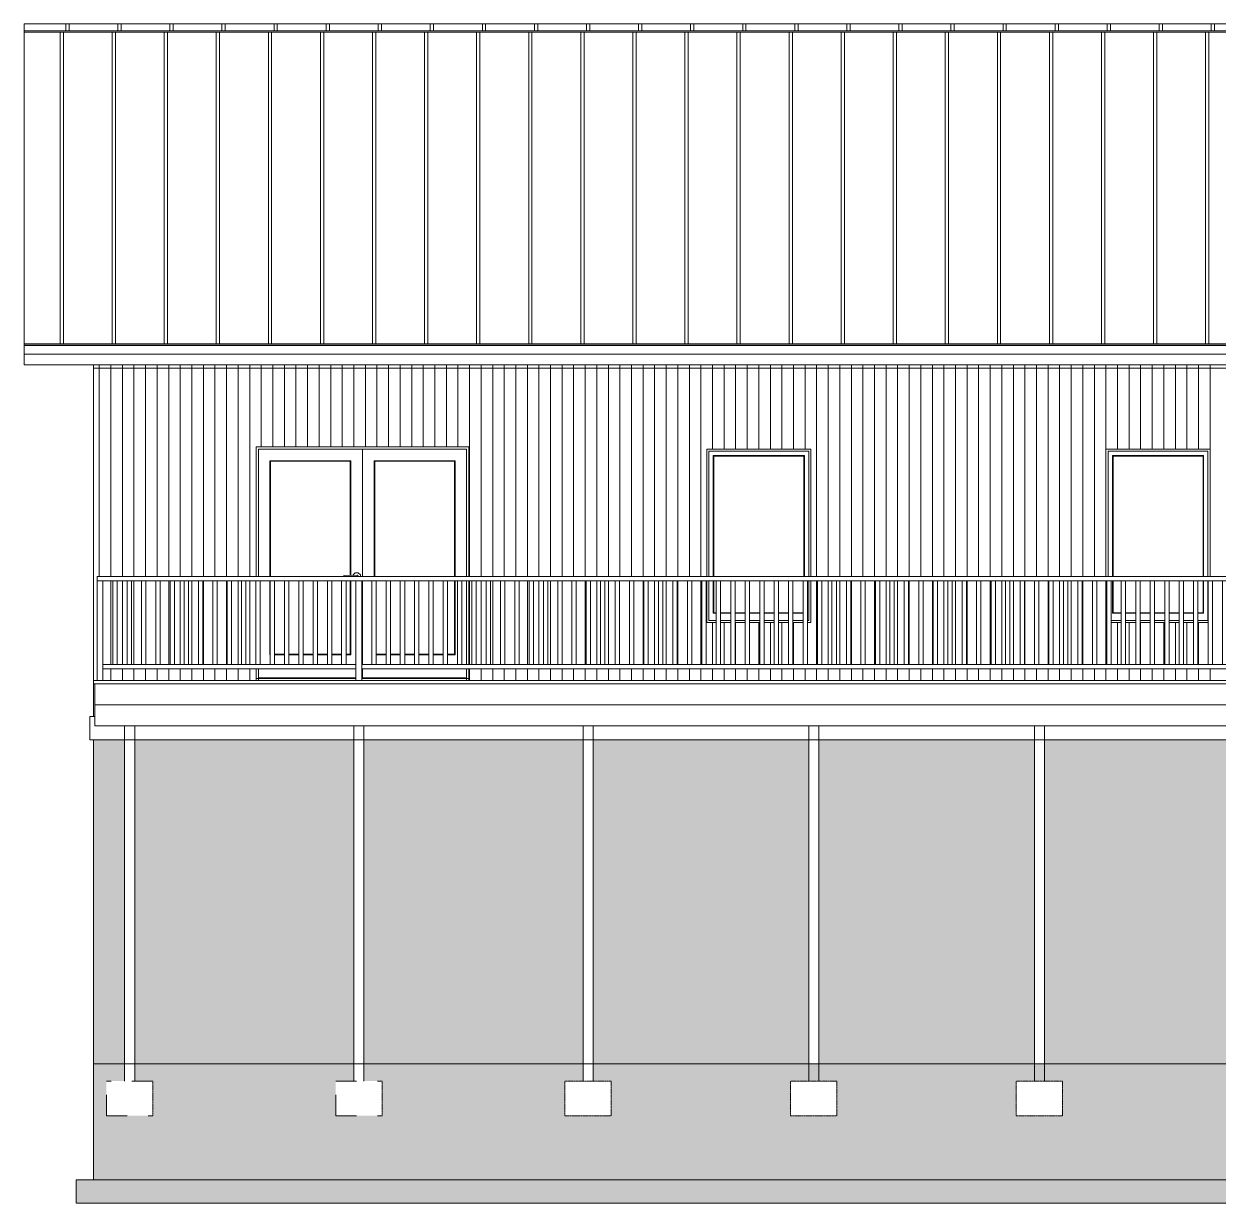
# Model space of a CAD drawing. Header units: inches. Extents: x 99 to 15695, y -7208 to 2559.
# Drawn here: x 11809.2 to 12222.1, y -3884.5 to -3476.8 of the extents above; entities that cross this region are included whole.
import ezdxf

# ---------------------------------------------------------------- set-up
doc = ezdxf.new("R2010")
doc.units = ezdxf.units.IN
doc.header["$LTSCALE"] = 96
doc.header["$MEASUREMENT"] = 0
doc.linetypes.add('Dash', pattern=[0.225, 0.15, -0.075])
doc.linetypes.add('Dot', pattern=[0.15, 0.075, -0.075])
doc.layers.add('Common', color=4, linetype='Continuous', lineweight=5)
doc.layers.add('Section', color=6, linetype='Continuous', lineweight=20)
doc.layers.add('Hatch', color=7, linetype='Continuous', lineweight=0, true_color=0x919191)
pattern_1 = [(95, (0, 0), (27.5776, 23.140354), [3.75, -41.25]), (40, (0, 0), (-31.49961, 21.68841), [3, -33]), (145.45144, (2.298, 1.93), (-3.92201, 44.82876), [3.18701, -35.05711]), (91.1842, (-7.07, 7.07), (43.58467, 31.88069), [5.625, -61.875]), (141.63564, (-3.44, 9.73), (-1.395, 67.48558), [4.78052, -52.58569]), (36.18416, (-7.07, 7.07), (-1.395, 67.48558), [4.5, -49.5]), (66, (-1.768, 8.84), (35.33858, 6.869124), [3.75, -41.25]), (11, (-1.768, 8.84), (-17.03543, 34.24042), [3, -33]), (116.45144, (1.177, 9.41), (18.30315, 41.109545), [3.18701, -35.05711]), (82.5, (0, 0), (-11.339659, 12.199491), [0, -32.6, 0, -33.5, 0, -33.125]), (52.5, (0, 0), (-4.643647, 23.245472), [0, -19.1, 0, -31.85, 0, -12.625]), (12.5, (-7.884, -7.884), (19.670908, 18.076038), [0, -12.5, 0, -39, 0, -51.75]), (2.5, (-11.42, -11.42), (17.0795, 24.15799), [0, -16.25, 0, -25.9, 0, -36.75])]

# ---------------------------------------------------------------- blocks, each defined once
blk = doc.blocks.new('*U270')
at = {"layer": 'Common', "linetype": 'Continuous', "transparency": 33554687}
for p, q in [((-0.75, -14.5), (-0.75, 14.5)), ((0.75, 14.5), (0.75, -14.5))]:
    blk.add_line(p, q, dxfattribs=at)
blk = doc.blocks.new('*U271')
at = {"layer": 'Common', "color": 0, "linetype": 'ByBlock', "lineweight": -2, "transparency": 16777216}
for p in [(0, 0), (5, 0), (10, 0), (15, 0), (20, 0), (25, 0), (30, 0), (35, 0), (40, 0), (45, 0), (50, 0), (55, 0), (60, 0), (65, 0), (70, 0), (75, 0), (80, 0), (85, 0), (90, 0), (95, 0), (100, 0), (105, 0), (110, 0), (115, 0), (120, 0), (125, 0), (130, 0), (135, 0), (140, 0), (145, 0), (150, 0), (155, 0), (160, 0), (165, 0), (170, 0), (175, 0), (180, 0), (185, 0), (190, 0), (195, 0), (200, 0), (205, 0), (210, 0), (215, 0), (220, 0), (225, 0), (230, 0), (235, 0), (240, 0), (245, 0), (250, 0), (255, 0), (260, 0), (265, 0), (270, 0), (275, 0), (280, 0), (285, 0), (290, 0), (295, 0), (300, 0), (305, 0), (310, 0), (315, 0), (320, 0), (325, 0), (330, 0), (335, 0), (340, 0), (345, 0), (350, 0), (355, 0), (360, 0), (365, 0), (370, 0), (375, 0), (380, 0), (385, 0), (390, 0), (395, 0), (400, 0), (405, 0), (410, 0), (415, 0), (420, 0), (425, 0), (430, 0), (435, 0), (440, 0), (445, 0), (450, 0), (455, 0), (460, 0), (465, 0), (470, 0), (475, 0), (480, 0), (485, 0), (490, 0), (495, 0)]:
    blk.add_blockref('*U270', p, dxfattribs=at)
blk = doc.blocks.new('*U280')
at = {"layer": 'Hatch', "linetype": 'Continuous', "lineweight": 0, "transparency": 33554687}
for p, q in [((0.42, 55.28), (0.42, 52.89)), ((1.55, 55.28), (1.55, 52.89)), ((-1.55, 52.43), (-1.55, -55.28)), ((-0.42, 52.43), (-0.42, -55.28))]:
    blk.add_line(p, q, dxfattribs=at)
blk = doc.blocks.new('*U281')
at = {"layer": 'Common', "color": 0, "linetype": 'ByBlock', "lineweight": -2, "transparency": 16777216}
for p in [(-1224, 0), (-1206, 0), (-1188, 0), (-1170, 0), (-1152, 0), (-1134, 0), (-1116, 0), (-1098, 0), (-1080, 0), (-1062, 0), (-1044, 0), (-1026, 0), (-1008, 0), (-990, 0), (-972, 0), (-954, 0), (-936, 0), (-918, 0), (-900, 0), (-882, 0), (-864, 0), (-846, 0), (-828, 0)]:
    blk.add_blockref('*U280', p, dxfattribs=at)

msp = doc.modelspace()

# ---------------------------------------------------------------- hatches: boundary and pattern name
at = {"layer": 'Hatch'}
h = msp.add_hatch(dxfattribs=at)
h.set_pattern_fill('AR-CONC', color=256, scale=5, angle=45)
h.set_pattern_definition(pattern_1)
h.paths.add_polyline_path([(11844.03, -3724.32), (11833.28, -3724.32), (11833.28, -3836.32), (11844.03, -3836.32)])
h.paths.add_polyline_path([(11923.28, -3724.32), (11847.53, -3724.32), (11847.53, -3836.32), (11923.28, -3836.32)])
h.paths.add_polyline_path([(12002.53, -3724.32), (11926.78, -3724.32), (11926.78, -3836.32), (12002.53, -3836.32)])
h.paths.add_polyline_path([(12527.03, -3724.32), (12469.03, -3724.32), (12469.03, -3836.32), (12527.03, -3836.32)])
h.paths.add_polyline_path([(12588.53, -3724.32), (12530.53, -3724.32), (12530.53, -3836.32), (12588.53, -3836.32)])
h.paths.add_polyline_path([(13033.28, -3724.32), (12592.03, -3724.32), (12592.03, -3836.32), (13033.28, -3836.32)])
h.paths.add_polyline_path([(12080.53, -3836.32), (12080.53, -3724.32), (12006.03, -3724.32), (12006.03, -3836.32)])
h.paths.add_polyline_path([(12158.53, -3836.32), (12158.53, -3724.32), (12084.03, -3724.32), (12084.03, -3836.32)])
h.paths.add_polyline_path([(12236.53, -3836.32), (12236.53, -3724.32), (12162.03, -3724.32), (12162.03, -3836.32)])
h.paths.add_polyline_path([(12314.53, -3836.32), (12314.53, -3724.32), (12240.03, -3724.32), (12240.03, -3836.32)])
h.paths.add_polyline_path([(12392.53, -3836.32), (12392.53, -3724.32), (12318.03, -3724.32), (12318.03, -3836.32)])
h.paths.add_polyline_path([(12396.03, -3724.32), (12396.03, -3836.32), (12465.53, -3836.32), (12465.53, -3724.32)])
h = msp.add_hatch(dxfattribs=at)
h.set_pattern_fill('AR-CONC', color=256, scale=5, angle=45)
h.set_pattern_definition(pattern_1)
h.paths.add_polyline_path([(13039.28, -3876.5), (13033.28, -3876.5), (11833.28, -3876.5), (11827.28, -3876.5), (11827.28, -3884.5), (13039.28, -3884.5)])
h.paths.add_polyline_path([(12230.28, -3854.32), (12230.28, -3842.32), (12246.28, -3842.32), (12246.28, -3854.32)], flags=16)
h.paths.add_polyline_path([(12324.28, -3854.32), (12308.28, -3854.32), (12308.28, -3842.32), (12324.28, -3842.32)], flags=16)
h.paths.add_polyline_path([(12402.28, -3854.32), (12386.28, -3854.32), (12386.28, -3842.32), (12402.28, -3842.32)], flags=16)
h.paths.add_polyline_path([(12152.28, -3842.32), (12168.28, -3842.32), (12168.28, -3854.32), (12152.28, -3854.32)], flags=16)
h.paths.add_polyline_path([(12090.28, -3842.32), (12090.28, -3854.32), (12074.28, -3854.32), (12074.28, -3842.32)], flags=16)
h.paths.add_polyline_path([(13033.28, -3836.32), (12592.03, -3836.32), (12592.03, -3842.32), (12598.28, -3842.32), (12598.28, -3854.32), (12582.28, -3854.32), (12582.28, -3842.32), (12588.53, -3842.32), (12588.53, -3836.32), (12530.53, -3836.32), (12530.53, -3842.32), (12536.78, -3842.32), (12536.78, -3854.32), (12520.78, -3854.32), (12520.78, -3842.32), (12527.03, -3842.32), (12527.03, -3836.32), (12469.03, -3836.32), (12469.03, -3842.32), (12475.28, -3842.32), (12475.28, -3854.32), (12459.28, -3854.32), (12459.28, -3842.32), (12465.53, -3842.32), (12465.53, -3836.32), (12006.03, -3836.32), (12006.03, -3842.32), (12012.28, -3842.32), (12012.28, -3854.32), (11996.28, -3854.32), (11996.28, -3842.32), (12002.53, -3842.32), (12002.53, -3836.32), (11926.78, -3836.32), (11926.78, -3842.32), (11933.03, -3842.32), (11933.03, -3854.32), (11917.03, -3854.32), (11917.03, -3842.32), (11923.28, -3842.32), (11923.28, -3836.32), (11847.53, -3836.32), (11847.53, -3842.32), (11853.78, -3842.32), (11853.78, -3854.32), (11837.78, -3854.32), (11837.78, -3842.32), (11844.03, -3842.32), (11844.03, -3836.32), (11833.28, -3836.32), (11833.28, -3876.5), (13033.28, -3876.5)])

# ---------------------------------------------------------------- linework, layer by layer
at = {"layer": 'Common', "linetype": 'Continuous', "transparency": 33554687}
for p, q in [((13057.28, -3479.2), (11809.28, -3479.2)), ((13057.28, -3479.66), (11809.28, -3479.66)), ((11809.23, -3587.37), (13057.33, -3587.37)), ((13057.28, -3587.49), (11809.28, -3587.49)), ((11889.53, -3667.82), (11889.53, -3623.07)), ((11889.53, -3623.07), (11889.53, -3667.82)), ((11963.03, -3623.07), (11889.53, -3623.07)), ((11963.03, -3623.07), (11889.53, -3623.07)), ((11890.28, -3623.82), (11890.28, -3667.82)), ((11890.28, -3623.82), (11962.28, -3623.82)), ((11926.28, -3667.82), (11926.28, -3623.82)), ((11926.28, -3623.82), (11926.28, -3667.82)), ((11962.28, -3623.82), (11962.28, -3667.82)), ((11963.03, -3623.07), (11963.03, -3667.82)), ((11963.03, -3623.07), (11963.03, -3667.82)), ((12045.28, -3623.82), (12081.28, -3623.82)), ((12081.28, -3623.82), (12045.28, -3623.82)), ((12045.28, -3667.82), (12045.28, -3623.82)), ((12045.28, -3667.82), (12045.28, -3623.82)), ((12046.03, -3624.57), (12080.53, -3624.57)), ((12046.03, -3667.82), (12046.03, -3624.57)), ((12080.53, -3667.82), (12080.53, -3624.57)), ((12081.28, -3623.82), (12081.28, -3667.82)), ((12081.28, -3667.82), (12081.28, -3623.82)), ((12183.28, -3623.82), (12183.28, -3667.82)), ((12183.28, -3623.82), (12219.28, -3623.82)), ((12219.28, -3623.82), (12183.28, -3623.82)), ((12183.28, -3667.82), (12183.28, -3623.82)), ((12218.53, -3624.57), (12184.03, -3624.57)), ((12184.03, -3667.82), (12184.03, -3624.57)), ((12218.53, -3624.57), (12218.53, -3667.82)), ((12219.28, -3623.82), (12219.28, -3667.82)), ((12219.28, -3667.82), (12219.28, -3623.82)), ((11922.28, -3627.82), (11894.28, -3627.82)), ((11894.28, -3627.82), (11894.5, -3628.04)), ((11894.28, -3667.82), (11894.28, -3627.82)), ((11894.5, -3667.82), (11894.5, -3628.04)), ((11894.5, -3628.04), (11922.06, -3628.04)), ((11922.06, -3628.04), (11922.28, -3627.82)), ((11922.06, -3628.04), (11922.06, -3667.42)), ((11922.28, -3627.82), (11922.28, -3667.42)), ((11930.28, -3667.82), (11930.28, -3627.82)), ((11930.5, -3628.04), (11930.28, -3627.82)), ((11930.28, -3627.82), (11958.28, -3627.82)), ((11930.5, -3667.82), (11930.5, -3628.04)), ((11930.5, -3628.04), (11958.06, -3628.04)), ((11958.06, -3628.04), (11958.28, -3627.82)), ((11958.06, -3628.04), (11958.06, -3667.82)), ((11958.28, -3627.82), (11958.28, -3667.82)), ((12047.53, -3626.07), (12047.53, -3667.82)), ((12047.53, -3626.07), (12079.03, -3626.07)), ((12047.53, -3626.07), (12047.72, -3626.26)), ((12047.72, -3626.26), (12078.84, -3626.26)), ((12047.72, -3667.82), (12047.72, -3626.26)), ((12078.84, -3626.26), (12079.03, -3626.07)), ((12078.84, -3626.26), (12078.84, -3667.82)), ((12079.03, -3626.07), (12079.03, -3667.82)), ((12185.53, -3626.07), (12217.03, -3626.07)), ((12185.53, -3626.07), (12185.72, -3626.26)), ((12185.53, -3626.07), (12185.53, -3667.82)), ((12185.72, -3626.26), (12216.84, -3626.26)), ((12185.72, -3667.82), (12185.72, -3626.26)), ((12217.03, -3626.07), (12216.84, -3626.26)), ((12216.84, -3626.26), (12216.84, -3667.82)), ((12217.03, -3626.07), (12217.03, -3667.82)), ((11834.53, -3667.82), (11834.53, -3703.82)), ((11834.53, -3667.82), (12015.53, -3667.82)), ((12015.53, -3669.32), (11834.53, -3669.32)), ((11836.53, -3703.82), (11836.53, -3669.32)), ((11839.97, -3669.32), (11839.97, -3698.32)), ((11841.47, -3698.32), (11841.47, -3669.32)), ((11844.92, -3669.32), (11844.92, -3698.32)), ((11846.42, -3669.32), (11846.42, -3698.32)), ((11849.86, -3669.32), (11849.86, -3698.32)), ((11851.36, -3698.32), (11851.36, -3669.32)), ((11854.81, -3669.32), (11854.81, -3698.32)), ((11856.31, -3669.32), (11856.31, -3698.32)), ((11859.75, -3669.32), (11859.75, -3698.32)), ((11861.25, -3669.32), (11861.25, -3698.32)), ((11864.69, -3698.32), (11864.69, -3669.32)), ((11866.19, -3669.32), (11866.19, -3698.32)), ((11869.64, -3698.32), (11869.64, -3669.32)), ((11871.14, -3669.32), (11871.14, -3698.32)), ((11874.58, -3669.32), (11874.58, -3698.32)), ((11876.08, -3698.32), (11876.08, -3669.32)), ((11879.53, -3669.32), (11879.53, -3698.32)), ((11881.03, -3698.32), (11881.03, -3669.32)), ((11884.47, -3698.32), (11884.47, -3669.32)), ((11885.97, -3669.32), (11885.97, -3698.32)), ((11889.42, -3669.32), (11889.42, -3698.32)), ((11890.92, -3669.32), (11890.92, -3698.32)), ((11894.28, -3669.32), (11894.28, -3694.95)), ((11894.36, -3669.32), (11894.36, -3698.32)), ((11895.86, -3698.32), (11895.86, -3669.32)), ((11899.31, -3669.32), (11899.31, -3698.32)), ((11900.81, -3669.32), (11900.81, -3698.32)), ((11904.25, -3669.32), (11904.25, -3698.32)), ((11905.75, -3669.32), (11905.75, -3698.32)), ((11909.19, -3698.32), (11909.19, -3669.32)), ((11910.69, -3698.32), (11910.69, -3669.32)), ((11914.14, -3698.32), (11914.14, -3669.32)), ((11915.64, -3669.32), (11915.64, -3698.32)), ((11919.08, -3698.32), (11919.08, -3669.32)), ((11924.47, -3667.36), (11919.82, -3667.48)), ((11919.82, -3667.48), (11919.82, -3667.82)), ((11920.58, -3698.32), (11920.58, -3669.32)), ((11922.06, -3669.32), (11922.06, -3694.73)), ((11922.28, -3669.32), (11922.28, -3694.95)), ((11923.75, -3666.55), (11923.01, -3667.29)), ((11923.01, -3667.4), (11923.01, -3667.29)), ((11923.75, -3666.55), (11924.8, -3666.55)), ((11924.03, -3669.32), (11924.03, -3703.82)), ((11924.74, -3667.63), (11924.47, -3667.36)), ((11924.74, -3667.82), (11924.74, -3667.63)), ((11925.55, -3667.29), (11924.8, -3666.55)), ((11925.55, -3667.29), (11925.55, -3667.82)), ((11926.03, -3669.32), (11926.03, -3703.82)), ((11926.28, -3698.32), (11926.28, -3669.32)), ((11926.28, -3698.32), (11926.28, -3669.32)), ((11929.47, -3698.32), (11929.47, -3669.32)), ((11930.97, -3669.32), (11930.97, -3698.32)), ((11934.42, -3698.32), (11934.42, -3669.32)), ((11935.92, -3698.32), (11935.92, -3669.32)), ((11939.36, -3669.32), (11939.36, -3698.32)), ((11940.86, -3698.32), (11940.86, -3669.32)), ((11944.31, -3698.32), (11944.31, -3669.32)), ((11945.81, -3669.32), (11945.81, -3698.32)), ((11949.25, -3669.32), (11949.25, -3698.32)), ((11950.75, -3698.32), (11950.75, -3669.32)), ((11954.19, -3698.32), (11954.19, -3669.32)), ((11955.69, -3698.32), (11955.69, -3669.32)), ((11958.06, -3669.32), (11958.06, -3694.73)), ((11958.28, -3694.95), (11958.28, -3669.32)), ((11959.14, -3698.32), (11959.14, -3669.32)), ((11960.64, -3669.32), (11960.64, -3698.32)), ((11962.28, -3698.32), (11962.28, -3669.32)), ((11963.03, -3669.32), (11963.03, -3698.32)), ((11963.03, -3669.32), (11963.03, -3698.32)), ((11964.08, -3698.32), (11964.08, -3669.32)), ((11965.58, -3698.32), (11965.58, -3669.32)), ((11969.03, -3669.32), (11969.03, -3698.32)), ((11970.53, -3669.32), (11970.53, -3698.32)), ((11973.97, -3698.32), (11973.97, -3669.32)), ((11975.47, -3698.32), (11975.47, -3669.32)), ((11978.92, -3669.32), (11978.92, -3698.32)), ((11980.42, -3698.32), (11980.42, -3669.32)), ((11983.86, -3669.32), (11983.86, -3698.32)), ((11985.36, -3698.32), (11985.36, -3669.32)), ((11988.81, -3669.32), (11988.81, -3698.32)), ((11990.31, -3698.32), (11990.31, -3669.32)), ((11993.75, -3669.32), (11993.75, -3698.32)), ((11995.25, -3669.32), (11995.25, -3698.32)), ((11998.69, -3669.32), (11998.69, -3698.32)), ((12000.19, -3669.32), (12000.19, -3698.32)), ((12003.64, -3669.32), (12003.64, -3698.32)), ((12005.14, -3669.32), (12005.14, -3698.32)), ((12601.53, -3667.82), (12015.53, -3667.82)), ((12601.53, -3669.32), (12015.53, -3669.32)), ((12045.28, -3683.82), (12045.28, -3669.32)), ((12045.28, -3683.82), (12045.28, -3669.32)), ((12046.03, -3683.07), (12046.03, -3669.32)), ((12047.53, -3669.32), (12047.53, -3680.57)), ((12047.72, -3680.38), (12047.72, -3669.32)), ((12080.53, -3683.07), (12080.53, -3669.32)), ((12081.28, -3683.82), (12081.28, -3669.32)), ((12081.28, -3669.32), (12081.28, -3683.82)), ((12183.28, -3683.82), (12183.28, -3669.32)), ((12183.28, -3669.32), (12183.28, -3683.82)), ((12185.53, -3669.32), (12185.53, -3680.57)), ((12185.72, -3680.38), (12185.72, -3669.32)), ((12216.84, -3669.32), (12216.84, -3680.38)), ((12217.03, -3669.32), (12217.03, -3680.57)), ((12218.53, -3669.32), (12218.53, -3683.07)), ((12047.72, -3680.38), (12047.53, -3680.57)), ((12047.53, -3680.57), (12048.58, -3680.57)), ((12048.58, -3680.38), (12047.72, -3680.38)), ((12053.58, -3680.38), (12050.08, -3680.38)), ((12050.08, -3680.57), (12053.58, -3680.57)), ((12058.58, -3680.38), (12055.08, -3680.38)), ((12055.08, -3680.57), (12058.58, -3680.57)), ((12063.58, -3680.38), (12060.08, -3680.38)), ((12060.08, -3680.57), (12063.58, -3680.57)), ((12068.58, -3680.38), (12065.08, -3680.38)), ((12065.08, -3680.57), (12068.58, -3680.57)), ((12073.58, -3680.38), (12070.08, -3680.38)), ((12070.08, -3680.57), (12073.58, -3680.57)), ((12078.58, -3680.38), (12075.08, -3680.38)), ((12075.08, -3680.57), (12078.58, -3680.57)), ((12185.53, -3680.57), (12185.72, -3680.38)), ((12185.53, -3680.57), (12188.58, -3680.57)), ((12188.58, -3680.38), (12185.72, -3680.38)), ((12193.58, -3680.38), (12190.08, -3680.38)), ((12190.08, -3680.57), (12193.58, -3680.57)), ((12198.58, -3680.38), (12195.08, -3680.38)), ((12195.08, -3680.57), (12198.58, -3680.57)), ((12203.58, -3680.38), (12200.08, -3680.38)), ((12200.08, -3680.57), (12203.58, -3680.57)), ((12208.58, -3680.38), (12205.08, -3680.38)), ((12205.08, -3680.57), (12208.58, -3680.57)), ((12213.58, -3680.38), (12210.08, -3680.38)), ((12210.08, -3680.57), (12213.58, -3680.57)), ((12216.84, -3680.38), (12215.08, -3680.38)), ((12215.08, -3680.57), (12217.03, -3680.57)), ((12217.03, -3680.57), (12216.84, -3680.38)), ((12045.28, -3683.82), (12048.58, -3683.82)), ((12048.58, -3683.82), (12045.28, -3683.82)), ((12048.58, -3683.07), (12046.03, -3683.07)), ((12053.58, -3683.07), (12050.08, -3683.07)), ((12050.08, -3683.82), (12053.58, -3683.82)), ((12053.58, -3683.82), (12050.08, -3683.82)), ((12058.58, -3683.07), (12055.08, -3683.07)), ((12055.08, -3683.82), (12058.58, -3683.82)), ((12058.58, -3683.82), (12055.08, -3683.82)), ((12063.58, -3683.07), (12060.08, -3683.07)), ((12060.08, -3683.82), (12063.58, -3683.82)), ((12063.58, -3683.82), (12060.08, -3683.82)), ((12068.58, -3683.07), (12065.08, -3683.07)), ((12065.08, -3683.82), (12068.58, -3683.82)), ((12068.58, -3683.82), (12065.08, -3683.82)), ((12073.58, -3683.07), (12070.08, -3683.07)), ((12070.08, -3683.82), (12073.58, -3683.82)), ((12073.58, -3683.82), (12070.08, -3683.82)), ((12078.58, -3683.07), (12075.08, -3683.07)), ((12075.08, -3683.82), (12078.58, -3683.82)), ((12078.58, -3683.82), (12075.08, -3683.82)), ((12080.53, -3683.07), (12080.08, -3683.07)), ((12081.28, -3683.82), (12080.08, -3683.82)), ((12080.08, -3683.82), (12081.28, -3683.82)), ((12183.28, -3683.82), (12183.58, -3683.82)), ((12183.58, -3683.82), (12183.28, -3683.82)), ((12188.58, -3683.07), (12185.08, -3683.07)), ((12185.08, -3683.82), (12188.58, -3683.82)), ((12188.58, -3683.82), (12185.08, -3683.82)), ((12193.58, -3683.07), (12190.08, -3683.07)), ((12190.08, -3683.82), (12193.58, -3683.82)), ((12193.58, -3683.82), (12190.08, -3683.82)), ((12198.58, -3683.07), (12195.08, -3683.07)), ((12195.08, -3683.82), (12198.58, -3683.82)), ((12198.58, -3683.82), (12195.08, -3683.82)), ((12203.58, -3683.07), (12200.08, -3683.07)), ((12200.08, -3683.82), (12203.58, -3683.82)), ((12203.58, -3683.82), (12200.08, -3683.82)), ((12208.58, -3683.07), (12205.08, -3683.07)), ((12205.08, -3683.82), (12208.58, -3683.82)), ((12208.58, -3683.82), (12205.08, -3683.82)), ((12213.58, -3683.07), (12210.08, -3683.07)), ((12210.08, -3683.82), (12213.58, -3683.82)), ((12213.58, -3683.82), (12210.08, -3683.82)), ((12218.53, -3683.07), (12215.08, -3683.07)), ((12218.58, -3683.82), (12215.08, -3683.82)), ((12215.08, -3683.82), (12218.58, -3683.82)), ((11899.31, -3694.73), (11895.86, -3694.73)), ((11904.25, -3694.73), (11900.81, -3694.73)), ((11909.19, -3694.73), (11905.75, -3694.73)), ((11914.14, -3694.73), (11910.69, -3694.73)), ((11919.08, -3694.73), (11915.64, -3694.73)), ((11922.06, -3694.73), (11920.58, -3694.73)), ((11922.28, -3694.95), (11922.06, -3694.73)), ((11934.42, -3694.73), (11930.97, -3694.73)), ((11939.36, -3694.73), (11935.92, -3694.73)), ((11944.31, -3694.73), (11940.86, -3694.73)), ((11949.25, -3694.73), (11945.81, -3694.73)), ((11954.19, -3694.73), (11950.75, -3694.73)), ((11958.06, -3694.73), (11955.69, -3694.73)), ((11958.06, -3694.73), (11958.28, -3694.95)), ((11836.53, -3698.32), (11924.03, -3698.32)), ((11894.28, -3694.95), (11894.36, -3694.86)), ((11894.28, -3694.95), (11894.36, -3694.95)), ((11895.86, -3694.95), (11899.31, -3694.95)), ((11900.81, -3694.95), (11904.25, -3694.95)), ((11909.19, -3694.95), (11905.75, -3694.95)), ((11914.14, -3694.95), (11910.69, -3694.95)), ((11919.08, -3694.95), (11915.64, -3694.95)), ((11922.28, -3694.95), (11920.58, -3694.95)), ((11926.03, -3698.32), (12013.53, -3698.32)), ((11934.42, -3694.95), (11930.97, -3694.95)), ((11939.36, -3694.95), (11935.92, -3694.95)), ((11944.31, -3694.95), (11940.86, -3694.95)), ((11949.25, -3694.95), (11945.81, -3694.95)), ((11954.19, -3694.95), (11950.75, -3694.95)), ((11958.28, -3694.95), (11955.69, -3694.95)), ((12013.53, -3698.32), (12527.78, -3698.32)), ((11924.03, -3699.82), (11836.53, -3699.82)), ((11889.53, -3703.82), (11889.53, -3699.82)), ((11889.53, -3703.82), (11889.53, -3699.82)), ((11890.28, -3699.82), (11890.28, -3703.82)), ((11890.28, -3702.95), (11924.03, -3702.95)), ((12013.53, -3699.82), (11926.03, -3699.82)), ((11926.28, -3702.95), (11926.03, -3702.95)), ((11926.28, -3702.95), (11926.28, -3699.82)), ((11926.28, -3699.82), (11926.28, -3702.95)), ((11962.28, -3702.95), (11926.28, -3702.95)), ((11962.28, -3703.82), (11962.28, -3699.82)), ((11963.03, -3703.82), (11963.03, -3699.82)), ((11963.03, -3699.82), (11963.03, -3703.82)), ((12527.78, -3699.82), (12013.53, -3699.82)), ((12016.78, -3703.82), (11833.28, -3703.82)), ((11833.28, -3703.82), (11833.28, -3704.95)), ((12015.78, -3704.95), (11833.28, -3704.95)), ((11833.78, -3704.95), (11833.78, -3719.45)), ((11889.53, -3703.82), (11889.53, -3703.07)), ((11924.03, -3703.07), (11889.53, -3703.07)), ((11963.03, -3703.07), (11926.03, -3703.07)), ((11963.03, -3703.07), (11963.03, -3703.82)), ((12602.78, -3704.95), (12015.78, -3704.95)), ((11833.78, -3712.2), (12016.28, -3712.2)), ((12602.28, -3712.2), (12016.28, -3712.2)), ((11833.78, -3719.45), (12016.28, -3719.45)), ((11844.03, -3842.32), (11844.03, -3719.45)), ((11847.53, -3842.32), (11847.53, -3719.45)), ((11923.28, -3719.45), (11923.28, -3842.32)), ((11926.78, -3842.32), (11926.78, -3719.45)), ((12002.53, -3842.32), (12002.53, -3719.45)), ((12006.03, -3719.45), (12006.03, -3842.32)), ((12016.28, -3719.45), (12602.28, -3719.45)), ((12080.53, -3842.32), (12080.53, -3719.45)), ((12084.03, -3719.45), (12084.03, -3842.32)), ((12158.53, -3842.32), (12158.53, -3719.45)), ((12162.03, -3719.45), (12162.03, -3842.32)), ((11833.28, -3836.32), (11833.28, -3724.32))]:
    msp.add_line(p, q, dxfattribs=at)
at = {"layer": 'Common'}
for p, q in [((13057.28, -3588.03), (11809.28, -3588.03)), ((11809.28, -3591.03), (13057.28, -3591.03)), ((11833.28, -3594.74), (13033.28, -3594.74))]:
    msp.add_line(p, q, dxfattribs=at)
at = {"layer": 'Common', "linetype": 'Dot', "transparency": 33554687}
for p, q in [((11853.78, -3842.32), (11837.78, -3842.32)), ((11837.78, -3854.32), (11837.78, -3842.32)), ((11917.03, -3842.32), (11933.03, -3842.32)), ((11917.03, -3854.32), (11917.03, -3842.32)), ((11837.78, -3854.32), (11853.78, -3854.32)), ((11917.03, -3854.32), (11933.03, -3854.32))]:
    msp.add_line(p, q, dxfattribs=at)
at = {"layer": 'Common', "linetype": 'Dot', "ltscale": 0.008}
for p, q in [((11853.78, -3842.32), (11853.78, -3854.32)), ((11933.03, -3842.32), (11933.03, -3854.32))]:
    msp.add_line(p, q, dxfattribs=at)
for points in [[(12012.28, -3842.32), (11996.28, -3842.32), (11996.28, -3854.32), (12012.28, -3854.32)], [(12090.28, -3842.32), (12074.28, -3842.32), (12074.28, -3854.32), (12090.28, -3854.32)], [(12168.28, -3842.32), (12152.28, -3842.32), (12152.28, -3854.32), (12168.28, -3854.32)]]:
    msp.add_lwpolyline(points, close=True, dxfattribs=at)
at = {"layer": 'Hatch', "linetype": 'Continuous', "transparency": 33554687}
for p, q in [((11835.28, -3594.74), (11835.28, -3667.82)), ((11839.28, -3594.74), (11839.28, -3667.82)), ((11843.28, -3594.74), (11843.28, -3667.82)), ((11847.28, -3594.74), (11847.28, -3667.82)), ((11851.28, -3594.74), (11851.28, -3667.82)), ((11855.28, -3594.74), (11855.28, -3667.82)), ((11859.28, -3594.74), (11859.28, -3667.82)), ((11863.28, -3594.74), (11863.28, -3667.82)), ((11867.28, -3594.74), (11867.28, -3667.82)), ((11871.28, -3594.74), (11871.28, -3667.82)), ((11875.28, -3594.74), (11875.28, -3667.82)), ((11879.28, -3594.74), (11879.28, -3667.82)), ((11883.28, -3594.74), (11883.28, -3667.82)), ((11887.28, -3594.74), (11887.28, -3667.82)), ((11891.28, -3594.74), (11891.28, -3623.07)), ((11895.28, -3594.74), (11895.28, -3623.07)), ((11899.28, -3594.74), (11899.28, -3623.07)), ((11903.28, -3594.74), (11903.28, -3623.07)), ((11907.28, -3594.74), (11907.28, -3623.07)), ((11911.28, -3594.74), (11911.28, -3623.07)), ((11915.28, -3594.74), (11915.28, -3623.07)), ((11919.28, -3594.74), (11919.28, -3623.07)), ((11923.28, -3594.74), (11923.28, -3623.07)), ((11927.28, -3594.74), (11927.28, -3623.07)), ((11931.28, -3594.74), (11931.28, -3623.07)), ((11935.28, -3594.74), (11935.28, -3623.07)), ((11939.28, -3594.74), (11939.28, -3623.07)), ((11943.28, -3594.74), (11943.28, -3623.07)), ((11947.28, -3594.74), (11947.28, -3623.07)), ((11951.28, -3594.74), (11951.28, -3623.07)), ((11955.28, -3594.74), (11955.28, -3623.07)), ((11959.28, -3594.74), (11959.28, -3623.07)), ((11963.28, -3594.74), (11963.28, -3667.82)), ((11967.28, -3594.74), (11967.28, -3667.82)), ((11971.28, -3594.74), (11971.28, -3667.82)), ((11975.28, -3594.74), (11975.28, -3667.82)), ((11979.28, -3594.74), (11979.28, -3667.82)), ((11983.28, -3594.74), (11983.28, -3667.82)), ((11987.28, -3594.74), (11987.28, -3667.82)), ((11991.28, -3594.74), (11991.28, -3667.82)), ((11995.28, -3594.74), (11995.28, -3667.82)), ((11999.28, -3594.74), (11999.28, -3667.82)), ((12003.28, -3594.74), (12003.28, -3667.82)), ((12007.28, -3594.74), (12007.28, -3667.82)), ((12011.28, -3594.74), (12011.28, -3667.82)), ((12015.28, -3594.74), (12015.28, -3667.82)), ((12019.28, -3594.74), (12019.28, -3667.82)), ((12023.28, -3594.74), (12023.28, -3667.82)), ((12027.28, -3594.74), (12027.28, -3667.82)), ((12031.28, -3594.74), (12031.28, -3667.82)), ((12035.28, -3594.74), (12035.28, -3667.82)), ((12039.28, -3594.74), (12039.28, -3667.82)), ((12043.28, -3594.74), (12043.28, -3667.82)), ((12047.28, -3594.74), (12047.28, -3623.82)), ((12051.28, -3594.74), (12051.28, -3623.82)), ((12055.28, -3594.74), (12055.28, -3623.82)), ((12059.28, -3594.74), (12059.28, -3623.82)), ((12063.28, -3594.74), (12063.28, -3623.82)), ((12067.28, -3594.74), (12067.28, -3623.82)), ((12071.28, -3594.74), (12071.28, -3623.82)), ((12075.28, -3594.74), (12075.28, -3623.82)), ((12079.28, -3594.74), (12079.28, -3623.82)), ((12083.28, -3594.74), (12083.28, -3667.82)), ((12087.28, -3594.74), (12087.28, -3667.82)), ((12091.28, -3594.74), (12091.28, -3667.82)), ((12095.28, -3594.74), (12095.28, -3667.82)), ((12099.28, -3594.74), (12099.28, -3667.82)), ((12103.28, -3594.74), (12103.28, -3667.82)), ((12107.28, -3594.74), (12107.28, -3667.82)), ((12111.28, -3594.74), (12111.28, -3667.82)), ((12115.28, -3594.74), (12115.28, -3667.82)), ((12119.28, -3594.74), (12119.28, -3667.82)), ((12123.28, -3594.74), (12123.28, -3667.82)), ((12127.28, -3594.74), (12127.28, -3667.82)), ((12131.28, -3594.74), (12131.28, -3667.82)), ((12135.28, -3594.74), (12135.28, -3667.82)), ((12139.28, -3594.74), (12139.28, -3667.82)), ((12143.28, -3594.74), (12143.28, -3667.82)), ((12147.28, -3594.74), (12147.28, -3667.82)), ((12151.28, -3594.74), (12151.28, -3667.82)), ((12155.28, -3594.74), (12155.28, -3667.82)), ((12159.28, -3594.74), (12159.28, -3667.82)), ((12163.28, -3594.74), (12163.28, -3667.82)), ((12167.28, -3594.74), (12167.28, -3667.82)), ((12171.28, -3594.74), (12171.28, -3667.82)), ((12175.28, -3594.74), (12175.28, -3667.82)), ((12179.28, -3594.74), (12179.28, -3667.82)), ((12183.28, -3594.74), (12183.28, -3624.81)), ((12187.28, -3594.74), (12187.28, -3623.82)), ((12191.28, -3594.74), (12191.28, -3623.82)), ((12195.28, -3594.74), (12195.28, -3623.82)), ((12199.28, -3594.74), (12199.28, -3623.82)), ((12203.28, -3594.74), (12203.28, -3623.82)), ((12207.28, -3594.74), (12207.28, -3623.82)), ((12211.28, -3594.74), (12211.28, -3623.82)), ((12215.28, -3594.74), (12215.28, -3623.82)), ((12219.28, -3594.74), (12219.28, -3667.82)), ((11839.28, -3669.32), (11839.28, -3698.32)), ((11843.28, -3669.32), (11843.28, -3698.32)), ((11847.28, -3669.32), (11847.28, -3698.32)), ((11859.28, -3669.32), (11859.28, -3698.32)), ((11863.28, -3669.32), (11863.28, -3698.32)), ((11867.28, -3669.32), (11867.28, -3698.32)), ((11871.28, -3669.32), (11871.28, -3698.32)), ((11879.28, -3669.32), (11879.28, -3698.32)), ((11883.28, -3669.32), (11883.28, -3698.32)), ((11887.28, -3669.32), (11887.28, -3698.32)), ((11963.28, -3669.32), (11963.28, -3698.32)), ((11967.28, -3669.32), (11967.28, -3698.32)), ((11971.28, -3669.32), (11971.28, -3698.32)), ((11983.28, -3669.32), (11983.28, -3698.32)), ((11987.28, -3669.32), (11987.28, -3698.32)), ((11991.28, -3669.32), (11991.28, -3698.32)), ((11995.28, -3669.32), (11995.28, -3698.32)), ((12003.28, -3669.32), (12003.28, -3698.32)), ((12007.28, -3669.32), (12007.28, -3698.32)), ((12011.28, -3669.32), (12011.28, -3698.32)), ((12023.28, -3669.32), (12023.28, -3698.32)), ((12027.28, -3669.32), (12027.28, -3698.32)), ((12031.28, -3669.32), (12031.28, -3698.32)), ((12035.28, -3669.32), (12035.28, -3698.32)), ((12043.28, -3669.32), (12043.28, -3698.32)), ((12083.28, -3669.32), (12083.28, -3698.32)), ((12087.28, -3669.32), (12087.28, -3698.32)), ((12091.28, -3669.32), (12091.28, -3698.32)), ((12095.28, -3669.32), (12095.28, -3698.32)), ((12103.28, -3669.32), (12103.28, -3698.32)), ((12107.28, -3669.32), (12107.28, -3698.32)), ((12111.28, -3669.32), (12111.28, -3698.32)), ((12115.28, -3669.32), (12115.28, -3698.32)), ((12123.28, -3669.32), (12123.28, -3698.32)), ((12127.28, -3669.32), (12127.28, -3698.32)), ((12131.28, -3669.32), (12131.28, -3698.32)), ((12135.28, -3669.32), (12135.28, -3698.32)), ((12143.28, -3669.32), (12143.28, -3698.32)), ((12147.28, -3669.32), (12147.28, -3698.32)), ((12151.28, -3669.32), (12151.28, -3698.32)), ((12155.28, -3669.32), (12155.28, -3698.32)), ((12163.28, -3669.32), (12163.28, -3698.32)), ((12167.28, -3669.32), (12167.28, -3698.32)), ((12171.28, -3669.32), (12171.28, -3698.32)), ((12175.28, -3669.32), (12175.28, -3698.32)), ((12183.28, -3670.81), (12183.28, -3698.32)), ((12047.28, -3683.82), (12047.28, -3698.32)), ((12051.28, -3683.82), (12051.28, -3698.32)), ((12055.28, -3683.82), (12055.28, -3698.32)), ((12063.28, -3683.82), (12063.28, -3698.32)), ((12067.28, -3683.82), (12067.28, -3698.32)), ((12071.28, -3683.82), (12071.28, -3698.32)), ((12075.28, -3683.82), (12075.28, -3698.32)), ((12187.28, -3683.82), (12187.28, -3698.32)), ((12191.28, -3683.82), (12191.28, -3698.32)), ((12195.28, -3683.82), (12195.28, -3698.32)), ((12203.28, -3683.82), (12203.28, -3698.32)), ((12207.28, -3683.82), (12207.28, -3698.32)), ((12211.28, -3683.82), (12211.28, -3698.32)), ((12215.28, -3683.82), (12215.28, -3698.32)), ((11839.28, -3699.82), (11839.28, -3703.82)), ((11843.28, -3699.82), (11843.28, -3703.82)), ((11847.28, -3699.82), (11847.28, -3703.82)), ((11851.28, -3699.82), (11851.28, -3703.82)), ((11855.28, -3699.82), (11855.28, -3703.82)), ((11859.28, -3699.82), (11859.28, -3703.82)), ((11863.28, -3699.82), (11863.28, -3703.82)), ((11867.28, -3699.82), (11867.28, -3703.82)), ((11871.28, -3699.82), (11871.28, -3703.82)), ((11875.28, -3699.82), (11875.28, -3703.82)), ((11879.28, -3699.82), (11879.28, -3703.82)), ((11883.28, -3699.82), (11883.28, -3703.82)), ((11887.28, -3699.82), (11887.28, -3703.82)), ((11963.28, -3699.82), (11963.28, -3703.82)), ((11967.28, -3699.82), (11967.28, -3703.82)), ((11971.28, -3699.82), (11971.28, -3703.82)), ((11975.28, -3699.82), (11975.28, -3703.82)), ((11979.28, -3699.82), (11979.28, -3703.82)), ((11983.28, -3699.82), (11983.28, -3703.82)), ((11987.28, -3699.82), (11987.28, -3703.82)), ((11991.28, -3699.82), (11991.28, -3703.82)), ((11995.28, -3699.82), (11995.28, -3703.82)), ((11999.28, -3699.82), (11999.28, -3703.82)), ((12003.28, -3699.82), (12003.28, -3703.82)), ((12007.28, -3699.82), (12007.28, -3703.82)), ((12011.28, -3699.82), (12011.28, -3703.82)), ((12015.28, -3699.82), (12015.28, -3703.82)), ((12019.28, -3699.82), (12019.28, -3703.82)), ((12023.28, -3699.82), (12023.28, -3703.82)), ((12027.28, -3699.82), (12027.28, -3703.82)), ((12031.28, -3699.82), (12031.28, -3703.82)), ((12035.28, -3699.82), (12035.28, -3703.82)), ((12039.28, -3699.82), (12039.28, -3703.82)), ((12043.28, -3699.82), (12043.28, -3703.82)), ((12047.28, -3699.82), (12047.28, -3703.82)), ((12051.28, -3699.82), (12051.28, -3703.82)), ((12055.28, -3699.82), (12055.28, -3703.82)), ((12059.28, -3699.82), (12059.28, -3703.82)), ((12063.28, -3699.82), (12063.28, -3703.82)), ((12067.28, -3699.82), (12067.28, -3703.82)), ((12071.28, -3699.82), (12071.28, -3703.82)), ((12075.28, -3699.82), (12075.28, -3703.82)), ((12079.28, -3699.82), (12079.28, -3703.82)), ((12083.28, -3699.82), (12083.28, -3703.82)), ((12087.28, -3699.82), (12087.28, -3703.82)), ((12091.28, -3699.82), (12091.28, -3703.82)), ((12095.28, -3699.82), (12095.28, -3703.82)), ((12099.28, -3699.82), (12099.28, -3703.82)), ((12103.28, -3699.82), (12103.28, -3703.82)), ((12107.28, -3699.82), (12107.28, -3703.82)), ((12111.28, -3699.82), (12111.28, -3703.82)), ((12115.28, -3699.82), (12115.28, -3703.82)), ((12119.28, -3699.82), (12119.28, -3703.82)), ((12123.28, -3699.82), (12123.28, -3703.82)), ((12127.28, -3699.82), (12127.28, -3703.82)), ((12131.28, -3699.82), (12131.28, -3703.82)), ((12135.28, -3699.82), (12135.28, -3703.82)), ((12139.28, -3699.82), (12139.28, -3703.82)), ((12143.28, -3699.82), (12143.28, -3703.82)), ((12147.28, -3699.82), (12147.28, -3703.82)), ((12151.28, -3699.82), (12151.28, -3703.82)), ((12155.28, -3699.82), (12155.28, -3703.82)), ((12159.28, -3699.82), (12159.28, -3703.82)), ((12163.28, -3699.82), (12163.28, -3703.82)), ((12167.28, -3699.82), (12167.28, -3703.82)), ((12171.28, -3699.82), (12171.28, -3703.82)), ((12175.28, -3699.82), (12175.28, -3703.82)), ((12179.28, -3699.82), (12179.28, -3703.82)), ((12183.28, -3699.82), (12183.28, -3703.82)), ((12187.28, -3699.82), (12187.28, -3703.82)), ((12191.28, -3699.82), (12191.28, -3703.82)), ((12195.28, -3699.82), (12195.28, -3703.82)), ((12199.28, -3699.82), (12199.28, -3703.82)), ((12203.28, -3699.82), (12203.28, -3703.82)), ((12207.28, -3699.82), (12207.28, -3703.82)), ((12211.28, -3699.82), (12211.28, -3703.82)), ((12215.28, -3699.82), (12215.28, -3703.82)), ((12219.28, -3699.82), (12219.28, -3703.82))]:
    msp.add_line(p, q, dxfattribs=at)
at = {"layer": 'Section'}
for p, q in [((11809.28, -3476.81), (13057.28, -3476.81)), ((11809.28, -3476.81), (11809.28, -3594.74)), ((11809.28, -3594.74), (11833.28, -3594.74)), ((11833.28, -3716.32), (11833.28, -3594.74)), ((11833.28, -3716.32), (11833.78, -3716.32)), ((11833.28, -3836.32), (11833.28, -3724.32)), ((11833.28, -3724.32), (13033.28, -3724.32))]:
    msp.add_line(p, q, dxfattribs=at)
at = {"layer": 'Section', "linetype": 'Dash', "ltscale": 0.015}
for p, q in [((11833.28, -3595.82), (13033.28, -3595.82)), ((11833.28, -3703.82), (13033.28, -3703.82)), ((11833.28, -3836.32), (13033.28, -3836.32))]:
    msp.add_line(p, q, dxfattribs=at)
at = {"layer": 'Section', "linetype": 'Dash', "ltscale": 0.01}
msp.add_line((11833.28, -3876.5), (13033.28, -3876.5), dxfattribs=at)
at = {"layer": 'Section'}
msp.add_lwpolyline([(11833.28, -3724.32), (11832.03, -3724.32), (11832.03, -3716.32), (11833.28, -3716.32)], dxfattribs=at)
at = {"layer": 'Section', "linetype": 'Dash', "ltscale": 0.01}
msp.add_lwpolyline([(13033.28, -3836.32), (13033.28, -3876.5), (13039.28, -3876.5), (13039.28, -3884.5), (11827.28, -3884.5), (11827.28, -3876.5), (11833.28, -3876.5), (11833.28, -3836.32)], dxfattribs=at)

# ---------------------------------------------------------------- block references
at = {"layer": 'Common'}
for name, p in [('*U281', (13047.29, -3532.09)), ('*U271', (12009.33, -3683.82))]:
    msp.add_blockref(name, p, dxfattribs=at)

doc.saveas('drawing.dxf')
